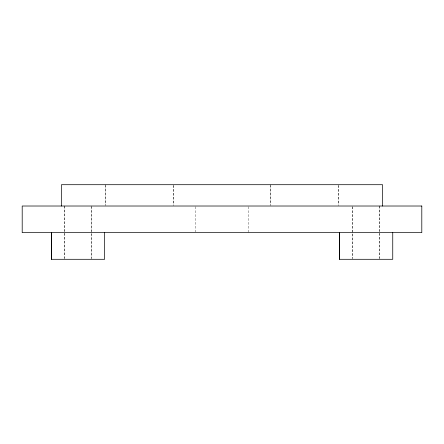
<?xml version="1.0" encoding="UTF-8"?>
<svg xmlns="http://www.w3.org/2000/svg" width="444" height="444" viewBox="0 0 444 444"><rect width="100%" height="100%" fill="white"/><g stroke="black" fill="none" stroke-linecap="round" stroke-linejoin="round"><path stroke-width="0.33" stroke-dasharray="2.22 1.67" d="M379.415 206.016L379.415 258.602M379.331 206.016L379.331 258.602M352.797 206.71L352.797 258.602M352.691 206.71L352.691 258.602M338.644 185.392L338.644 205.328M338.55 185.392L338.55 205.328M270.413 185.392L270.413 205.328M270.18 184.704L270.18 205.328M248.64 206.699L248.64 232.656M195.36 206.699L195.36 231.973M173.82 185.392L173.82 205.328M173.587 185.392L173.587 205.328M105.45 185.392L105.45 205.328M105.356 184.704L105.356 205.328M91.309 206.016L91.309 258.602M91.214 206.71L91.214 258.602M64.669 206.016L64.669 258.602M64.574 206.016L64.574 258.602"/><path stroke-width="0.67" d="M392.746 232.656L392.746 259.296L339.371 259.296L339.371 232.656M382.556 206.016L382.556 184.704L61.444 184.704L61.444 206.016M339.466 232.656L339.466 259.296M104.629 232.656L104.629 259.296L51.349 259.296L51.349 232.656M51.404 232.656L51.404 259.296M421.8 206.016L22.2 206.016L22.2 232.656L421.8 232.656L421.8 206.016"/></g></svg>
